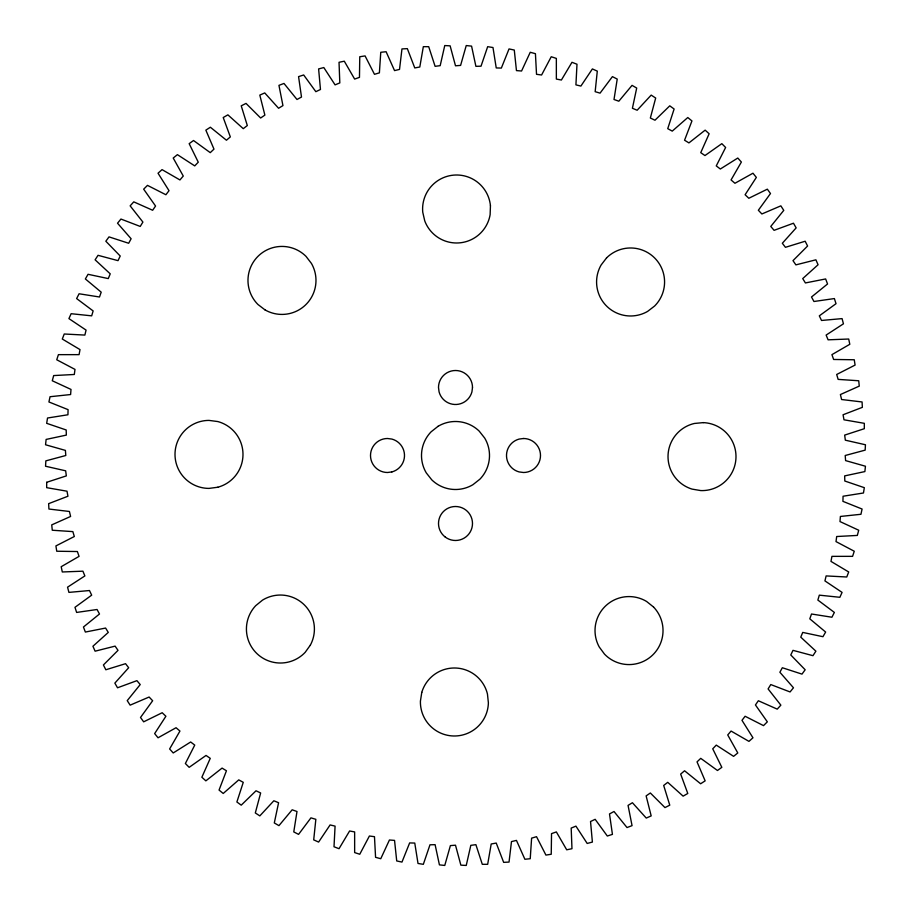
<?xml version="1.0" encoding="UTF-8"?>
<svg xmlns="http://www.w3.org/2000/svg" width="911" height="911" viewBox="0 0 911 911"><rect width="100%" height="100%" fill="white"/><g stroke="black" fill="none" stroke-linecap="round" stroke-linejoin="round"><path stroke-width="1.37" d="M46.689 482.295L46.677 487.67L67.004 491.2L67.938 496.233L48.647 503.658L48.921 509.033L69.407 511.481L70.602 516.457L51.733 524.884L52.28 530.236L72.857 531.614L74.315 536.522L55.913 545.917L56.744 551.235L77.367 551.531L79.075 556.359L61.196 566.71L62.301 571.971L82.912 571.186L84.871 575.923L67.551 587.185L68.929 592.389L89.483 590.533L91.681 595.156L74.975 607.318L76.626 612.431L97.044 609.505L99.493 614.003L83.448 627.019L85.361 632.052L105.596 628.055L108.272 632.416L92.933 646.252L95.108 651.183L115.105 646.127L118.009 650.352L103.41 664.973L105.835 669.767L125.547 663.686L128.667 667.74L114.854 683.113L117.53 687.782L136.901 680.665L140.226 684.56L127.233 700.627L130.148 705.148L149.119 697.029L152.649 700.741L140.51 717.469L143.665 721.831L162.181 712.732L165.893 716.262L154.654 733.594L158.036 737.785L176.051 727.73L179.945 731.055L169.628 748.956L173.215 752.964L190.672 741.987L194.738 745.107L185.377 763.52L189.169 767.335L206.034 755.447L210.259 758.351L201.866 777.231L205.852 780.852L222.068 768.098L226.44 770.774L219.05 790.065L223.218 793.47L238.75 779.884L243.26 782.333L236.883 801.987L241.233 805.165L256.025 790.782L260.648 792.991L255.319 812.954L259.817 815.892L273.847 800.769L278.584 802.728L274.302 822.94L278.948 825.639L292.169 809.799L296.997 811.507L293.775 831.914L298.569 834.374L310.936 817.862L315.844 819.319L313.703 839.862L318.611 842.071L330.101 824.933L335.077 826.129L334.007 846.763L339.029 848.699L349.596 830.991L354.641 831.925L354.652 852.582L359.765 854.256L369.399 836.013L374.478 836.685L375.571 857.319L380.764 858.72L389.43 839.999L394.543 840.397L396.718 860.952L401.967 862.079L409.643 842.926L414.767 843.062L418.012 863.469L423.33 864.323L429.981 844.804L435.105 844.668L439.421 864.869L444.762 865.45L450.398 845.602L455.5 845.203L460.864 865.154L466.238 865.45L470.816 845.34L475.895 844.668L482.295 864.311L487.67 864.323L491.2 843.996L496.233 843.062L503.658 862.353L509.033 862.079L511.481 841.593L516.457 840.397L524.884 859.267L530.236 858.72L531.614 838.143L536.522 836.685L545.917 855.087L551.235 854.256L551.531 833.633L556.359 831.925L566.71 849.804L571.971 848.699L571.186 828.088L575.923 826.129L587.185 843.449L592.389 842.071L590.533 821.517L595.156 819.319L607.318 836.025L612.431 834.374L609.505 813.956L614.003 811.507L627.019 827.552L632.052 825.639L628.055 805.404L632.416 802.728L646.252 818.067L651.183 815.892L646.127 795.895L650.352 792.991L664.973 807.59L669.767 805.165L663.686 785.453L667.74 782.333L683.113 796.146L687.782 793.47L680.665 774.099L684.56 770.774L700.627 783.767L705.148 780.852L697.029 761.881L700.741 758.351L717.469 770.49L721.831 767.335L712.732 748.819L716.262 745.107L733.594 756.346L737.785 752.964L727.73 734.949L731.055 731.055L748.956 741.372L752.964 737.785L741.987 720.328L745.107 716.262L763.52 725.623L767.335 721.831L755.447 704.966L758.351 700.741L777.231 709.134L780.852 705.148L768.098 688.932L770.774 684.56L790.065 691.95L793.47 687.782L779.884 672.25L782.333 667.74L801.987 674.117L805.165 669.767L790.782 654.975L792.991 650.352L812.954 655.681L815.892 651.183L800.769 637.153L802.728 632.416L822.94 636.698L825.639 632.052L809.799 618.831L811.507 614.003L831.914 617.225L834.374 612.431L817.862 600.064L819.319 595.156L839.862 597.297L842.071 592.389L824.933 580.899L826.129 575.923L846.763 576.993L848.699 571.971L830.991 561.404L831.925 556.359L852.582 556.348L854.256 551.235L836.013 541.601L836.685 536.522L857.319 535.429L858.72 530.236L839.999 521.57L840.397 516.457L860.952 514.282L862.079 509.033L842.926 501.357L843.062 496.233L863.469 492.988L864.323 487.67L844.804 481.019L844.668 475.895L864.869 471.579L865.45 466.238L845.602 460.602L845.203 455.5L865.154 450.136L865.45 444.762L845.34 440.184L844.668 435.105L864.311 428.705L864.323 423.33L843.996 419.8L843.062 414.767L862.353 407.342L862.079 401.967L841.593 399.519L840.397 394.543L859.267 386.116L858.72 380.764L838.143 379.386L836.685 374.478L855.087 365.083L854.256 359.765L833.633 359.469L831.925 354.641L849.804 344.29L848.699 339.029L828.088 339.814L826.129 335.077L843.449 323.815L842.071 318.611L821.517 320.467L819.319 315.844L836.025 303.682L834.374 298.569L813.956 301.495L811.507 296.997L827.552 283.981L825.639 278.948L805.404 282.945L802.728 278.584L818.067 264.748L815.892 259.817L795.895 264.873L792.991 260.648L807.59 246.027L805.165 241.233L785.453 247.314L782.333 243.26L796.146 227.887L793.47 223.218L774.099 230.335L770.774 226.44L783.767 210.373L780.852 205.852L761.881 213.971L758.351 210.259L770.49 193.531L767.335 189.169L748.819 198.268L745.107 194.738L756.346 177.406L752.964 173.215L734.949 183.27L731.055 179.945L741.372 162.044L737.785 158.036L720.328 169.013L716.262 165.893L725.623 147.48L721.831 143.665L704.966 155.553L700.741 152.649L709.134 133.769L705.148 130.148L688.932 142.902L684.56 140.226L691.95 120.935L687.782 117.53L672.25 131.116L667.74 128.667L674.117 109.013L669.767 105.835L654.975 120.218L650.352 118.009L655.681 98.046L651.183 95.108L637.153 110.231L632.416 108.272L636.698 88.06L632.052 85.361L618.831 101.201L614.003 99.493L617.225 79.086L612.431 76.626L600.064 93.138L595.156 91.681L597.297 71.138L592.389 68.929L580.899 86.067L575.923 84.871L576.993 64.237L571.971 62.301L561.404 80.009L556.359 79.075L556.348 58.418L551.235 56.744L541.601 74.987L536.522 74.315L535.429 53.681L530.236 52.28L521.57 71.001L516.457 70.602L514.282 50.048L509.033 48.921L501.357 68.074L496.233 67.938L492.988 47.531L487.67 46.677L481.019 66.196L475.895 66.332L471.579 46.131L466.238 45.55L460.602 65.398L455.5 65.797L450.136 45.846L444.762 45.55L440.184 65.66L435.105 66.332L428.705 46.689L423.33 46.677L419.8 67.004L414.767 67.938L407.342 48.647L401.967 48.921L399.519 69.407L394.543 70.602L386.116 51.733L380.764 52.28L379.386 72.857L374.478 74.315L365.083 55.913L359.765 56.744L359.469 77.367L354.641 79.075L344.29 61.196L339.029 62.301L339.814 82.912L335.077 84.871L323.815 67.551L318.611 68.929L320.467 89.483L315.844 91.681L303.682 74.975L298.569 76.626L301.495 97.044L296.997 99.493L283.981 83.448L278.948 85.361L282.945 105.596L278.584 108.272L264.748 92.933L259.817 95.108L264.873 115.105L260.648 118.009L246.027 103.41L241.233 105.835L247.314 125.547L243.26 128.667L227.887 114.854L223.218 117.53L230.335 136.901L226.44 140.226L210.373 127.233L205.852 130.148L213.971 149.119L210.259 152.649L193.531 140.51L189.169 143.665L198.268 162.181L194.738 165.893L177.406 154.654L173.215 158.036L183.27 176.051L179.945 179.945L162.044 169.628L158.036 173.215L169.013 190.672L165.893 194.738L147.48 185.377L143.665 189.169L155.553 206.034L152.649 210.259L133.769 201.866L130.148 205.852L142.902 222.068L140.226 226.44L120.935 219.05L117.53 223.218L131.116 238.75L128.667 243.26L109.013 236.883L105.835 241.233L120.218 256.025L118.009 260.648L98.046 255.319L95.108 259.817L110.231 273.847L108.272 278.584L88.06 274.302L85.361 278.948L101.201 292.169L99.493 296.997L79.086 293.775L76.626 298.569L93.138 310.936L91.681 315.844L71.138 313.703L68.929 318.611L86.067 330.101L84.871 335.077L64.237 334.007L62.301 339.029L80.009 349.596L79.075 354.641L58.418 354.652L56.744 359.765L74.987 369.399L74.315 374.478L53.681 375.571L52.28 380.764L71.001 389.43L70.602 394.543L50.048 396.718L48.921 401.967L68.074 409.643L67.938 414.767L47.531 418.012L46.677 423.33L66.196 429.981L66.332 435.105L46.131 439.421L45.55 444.762L65.398 450.398L65.797 455.5L45.846 460.864L45.55 466.238L65.66 470.816L66.332 475.895L46.689 482.295M490.448 205.784L490.129 214.654A34.003 34.003 0 0 1 424.742 220.872L422.75 212.217A34.003 34.003 0 0 1 453.382 175.151A34.003 34.003 0 0 1 490.448 205.784M472.502 387.505L471.921 391.901A17.002 17.002 0 0 1 439.079 391.901L438.498 387.505A17.002 17.002 0 0 1 455.5 370.504A17.002 17.002 0 0 1 472.502 387.505M421.782 692.383L420.415 701.151A34.003 34.003 0 0 0 453.553 735.986A34.003 34.003 0 0 0 488.387 702.848L487.453 694.023A34.003 34.003 0 0 0 421.782 692.383M310.366 645.113L305.185 652.322A34.003 34.003 0 0 1 257.118 653.779A34.003 34.003 0 0 1 255.661 605.724L262.539 600.11A34.003 34.003 0 0 1 310.366 645.113M606.532 257.938L601.135 264.976A34.003 34.003 0 0 0 647.584 311.425L654.622 306.016A34.003 34.003 0 0 0 654.622 257.938A34.003 34.003 0 0 0 606.532 257.938M438.077 426.302L431.119 431.803A34.003 34.003 0 0 0 426.302 472.923L431.803 479.881A34.003 34.003 0 0 0 472.923 484.698L479.881 479.197A34.003 34.003 0 0 0 484.698 438.077L479.197 431.119A34.003 34.003 0 0 0 438.077 426.302M523.495 438.498L519.099 439.079A17.002 17.002 0 0 0 519.099 471.921L523.495 472.502A17.002 17.002 0 0 0 540.496 455.5A17.002 17.002 0 0 0 523.495 438.498M217.797 487.237L209.006 488.398A34.003 34.003 0 0 1 175.003 454.395A34.003 34.003 0 0 1 209.006 420.404L217.797 421.554A34.003 34.003 0 0 1 217.797 487.237M391.901 471.921L387.505 472.502A17.002 17.002 0 0 1 370.504 455.5A17.002 17.002 0 0 1 387.505 438.498L391.901 439.079A17.002 17.002 0 0 1 391.901 471.921M703.201 422.624L694.376 423.467A34.003 34.003 0 0 0 692.041 489.105L700.787 490.585A34.003 34.003 0 0 0 735.974 457.812A34.003 34.003 0 0 0 703.201 422.624M264.976 309.865L257.938 304.468A34.003 34.003 0 0 1 257.938 256.378A34.003 34.003 0 0 1 306.016 256.378L311.425 263.416A34.003 34.003 0 0 1 264.976 309.865M653.54 607.022L646.605 601.476A34.003 34.003 0 0 0 599.244 646.992L604.505 654.132A34.003 34.003 0 0 0 652.583 655.1A34.003 34.003 0 0 0 653.54 607.022M445.251 537.057A17.002 17.002 0 0 0 472.365 525.59A17.002 17.002 0 0 0 448.884 507.837A17.002 17.002 0 0 0 445.251 537.057"/></g></svg>
